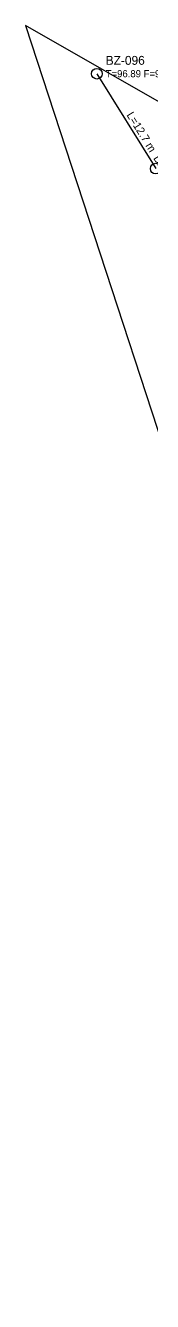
# Model space of a CAD drawing. Header units: metres. Extents: x 308147 to 309178, y 8622681 to 8623304.
# Drawn here: x 308331.9 to 308346.1, y 8623157.2 to 8623300.7 of the extents above; entities that cross this region are included whole.
import ezdxf

# ---------------------------------------------------------------- set-up
doc = ezdxf.new("R2010")
doc.units = ezdxf.units.M
for name, color, linetype in [('BUZONES', 2, 'Continuous'), ('CALLES', 8, 'Continuous'), ('DESAGUE_DN200', 3, 'Continuous'), ('TEXTO_BUZONES', 7, 'Continuous'), ('TEXTO_TRAMOS', 7, 'Continuous')]:
    doc.layers.add(name, color=color, linetype=linetype)

msp = doc.modelspace()

# ---------------------------------------------------------------- linework, layer by layer
at = {"layer": 'BUZONES'}
for centre in [(308339.9, 8623295.3), (308346.51, 8623284.62)]:
    msp.add_circle(centre, 0.6, dxfattribs=at)
at = {"layer": 'CALLES'}
msp.add_lwpolyline([(308349.8, 8623290.43), (308331.91, 8623300.72), (308394.35, 8623109.24)], dxfattribs=at)
at = {"layer": 'DESAGUE_DN200'}
msp.add_line((308339.9, 8623295.3), (308346.51, 8623284.62), dxfattribs=at)

# ---------------------------------------------------------------- texts
at = {"layer": 'TEXTO_BUZONES'}
for s, height, p in [('BZ-096', 1, (308340.9, 8623296.3)), ('T=96.89 F=95.69 P=1.20', 0.8, (308340.9, 8623294.9))]:
    msp.add_text(s, height=height, dxfattribs=at).set_placement(p)
at = {"layer": 'TEXTO_TRAMOS'}
msp.add_text('L=12.7 m  DN200  S=19.7‰', height=0.9, rotation=-58.2662, dxfattribs=at).set_placement((308343.2, 8623290.66))

doc.saveas('drawing.dxf')
